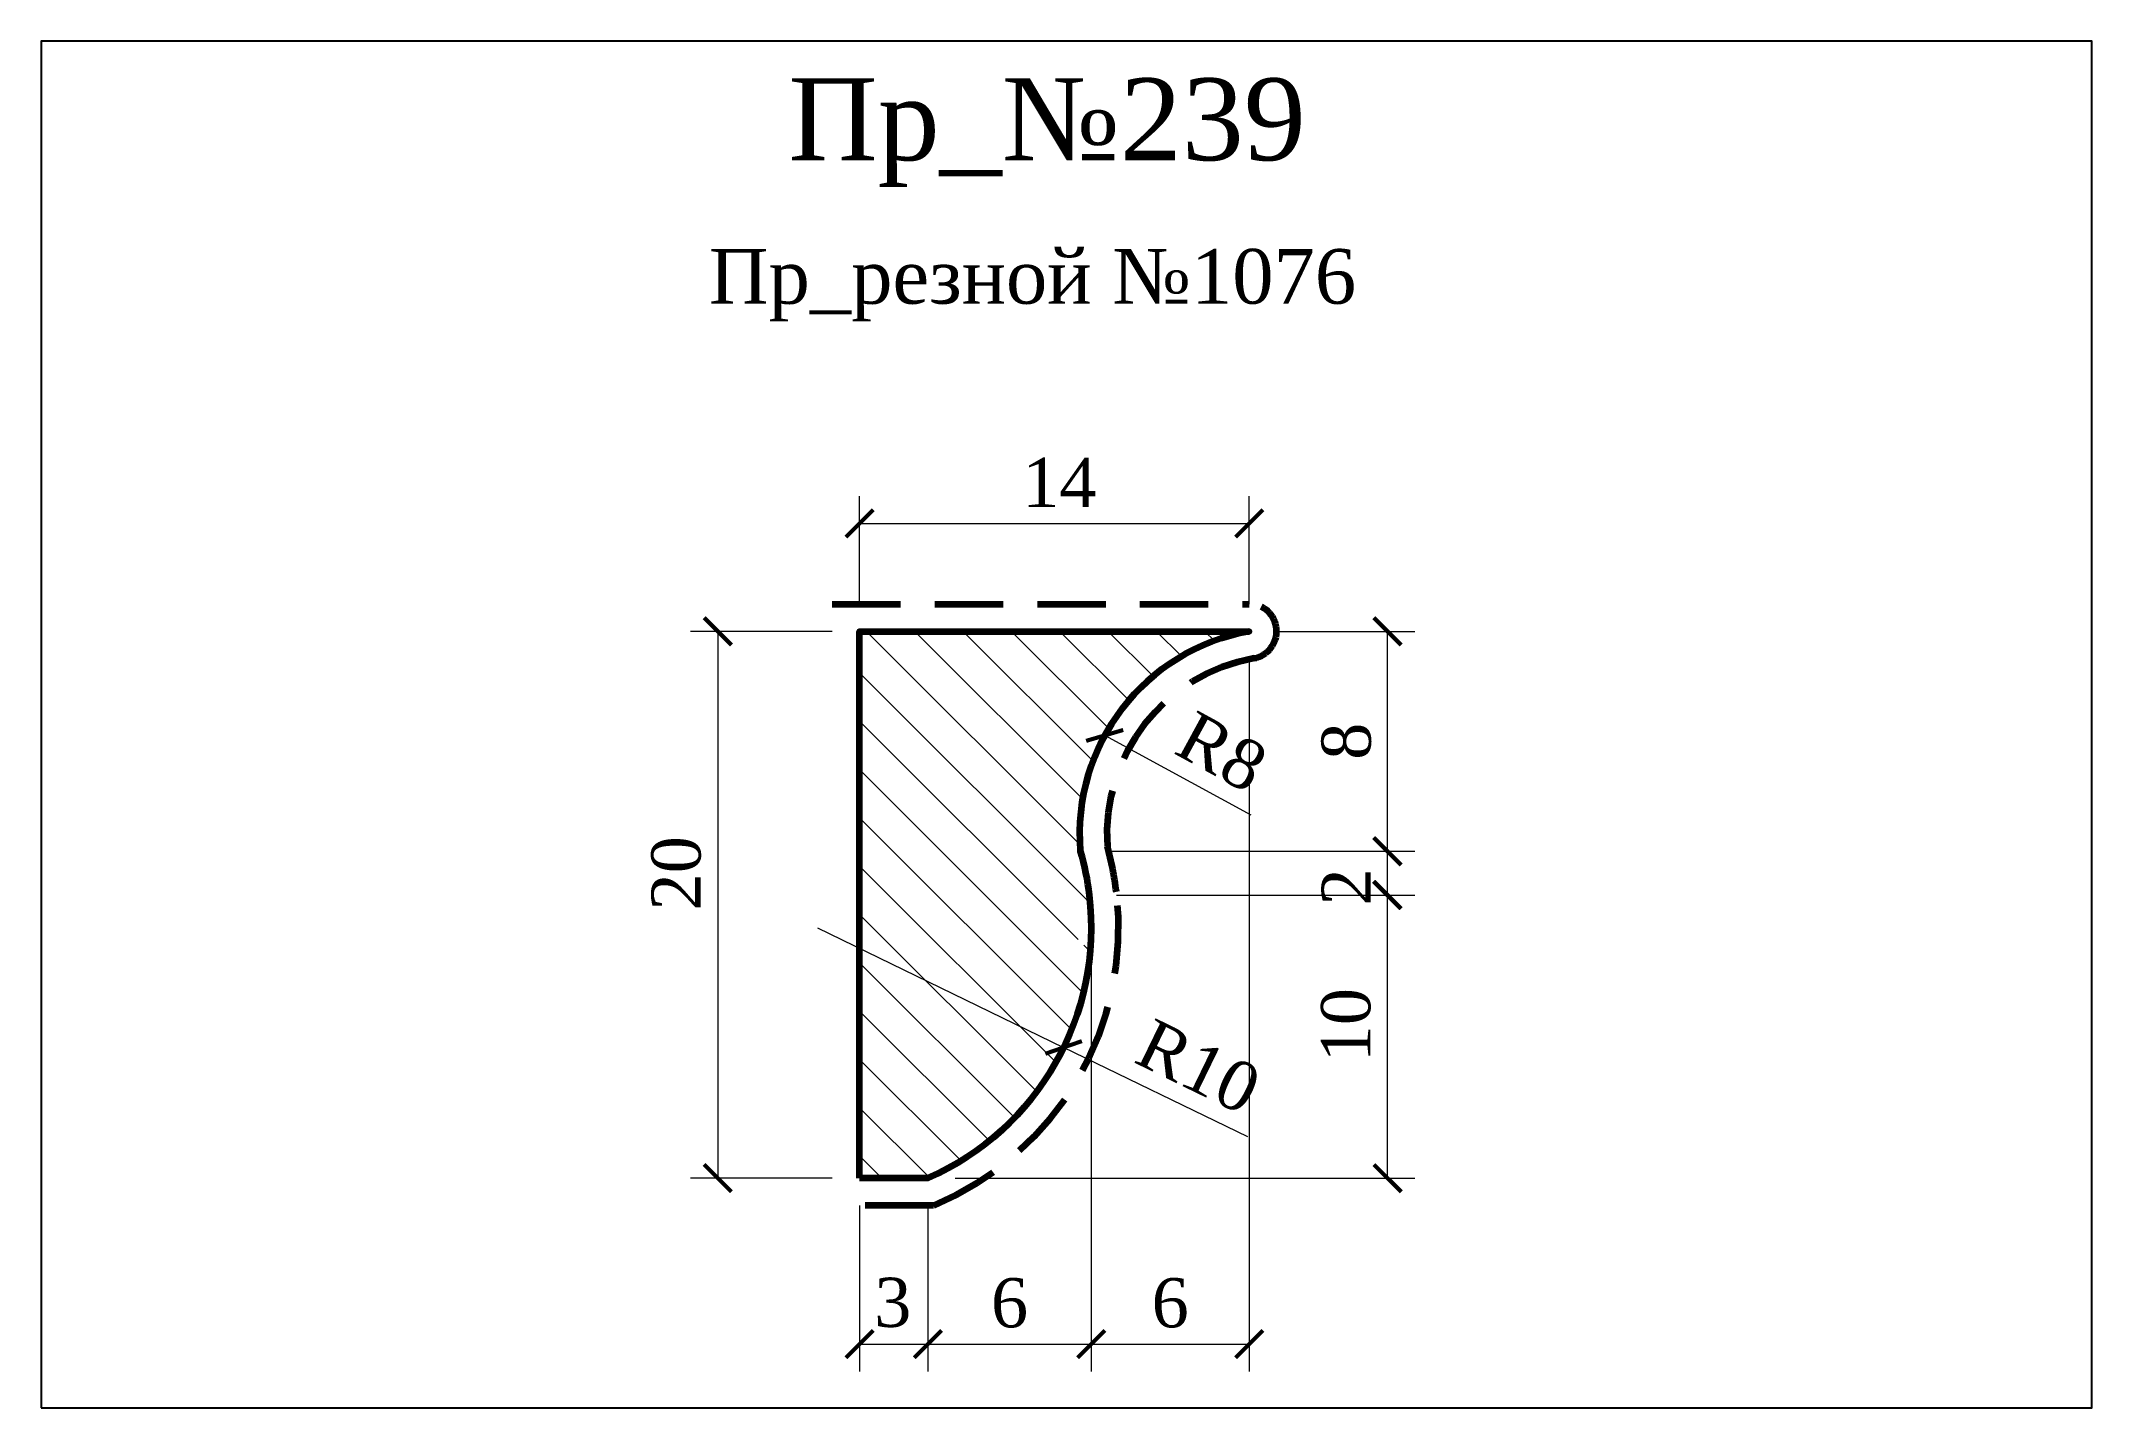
# Model space of a CAD drawing. Header units: millimetres. Extents: x 309378.2 to 309453.2, y -102416.1 to -102366.1.
import ezdxf

# ---------------------------------------------------------------- set-up
doc = ezdxf.new("R2010")
doc.units = ezdxf.units.MM
doc.header["$MEASUREMENT"] = 0
doc.linetypes.add('HIDDEN', pattern=[0.375, 0.25, -0.125])
doc.layers.add('Outside panel', color=7, linetype='Continuous', lineweight=18, true_color=0x7f5e57)
doc.layers.add('линия 15', color=7, linetype='Continuous', lineweight=15)
doc.layers.add('линия 50', color=1, linetype='Continuous', lineweight=140)
doc.styles.add('ELECT', font='times.ttf')
doc.styles.get("Standard").update_dxf_attribs({"font": 'times.ttf'})
doc.dimstyles.new('M_1', dxfattribs={"dimtxt": 1.8, "dimasz": 1, "dimexe": 1, "dimexo": 1, "dimgap": 0.6, "dimtad": 1, "dimdec": 0, "dimdsep": 46, "dimtxsty": 'Standard', "dimblk": 'ARCHTICK', "dimcen": -5, "dimclrd": 7, "dimclre": 7, "dimclrt": 7, "dimadec": 0, "dimazin": 0, "dimtfac": 1, "dimtdec": 0, "dimtmove": 0, "dimatfit": 3, "dimfxl": 1, "dimtolj": 1, "dimtzin": 0, "dimlwd": 5, "dimlwe": 5, "dimarcsym": 0})

# ---------------------------------------------------------------- blocks, each defined once
blk = doc.blocks.new('_ArchTick')
at = {"color": 0, "linetype": 'ByBlock', "const_width": 0.15}
blk.add_lwpolyline([(-0.5, -0.5), (0.5, 0.5)], dxfattribs=at)
blk = doc.blocks.new('*D10')
at = {"layer": 'Defpoints', "color": 0, "ltscale": 1000, "transparency": 16777216}
for p in [(309416.19, -102395.709), (309416.515, -102397.313), (309427.413, -102397.313)]:
    blk.add_point(p, dxfattribs=at)
at = {"layer": 'линия 15', "color": 7, "lineweight": 5, "ltscale": 1000, "transparency": 16777216}
for p, q in [((309417.19, -102395.709), (309428.413, -102395.709)), ((309427.413, -102395.709), (309427.413, -102397.313)), ((309417.515, -102397.313), (309428.413, -102397.313))]:
    blk.add_line(p, q, dxfattribs=at)
for p, rotation in [((309427.413, -102395.709), 90), ((309427.413, -102397.313), 270)]:
    blk.add_blockref('_ArchTick', p, dxfattribs=dict(at, rotation=rotation))
at = {"layer": 'линия 15', "color": 7, "ltscale": 1000, "transparency": 16777216, "insert": (309425.913, -102397.015), "char_height": 1.8, "attachment_point": 5, "rotation": 90}
blk.add_mtext('\\A1;2', dxfattribs=at)
blk = doc.blocks.new('*D7')
at = {"layer": 'Defpoints', "color": 0, "ltscale": 1000, "transparency": 16777216}
for p in [(309408.118, -102407.668), (309410.618, -102407.668), (309410.618, -102413.738)]:
    blk.add_point(p, dxfattribs=at)
at = {"layer": 'линия 15', "color": 7, "lineweight": 5, "ltscale": 1000, "transparency": 16777216}
for p, q in [((309408.118, -102408.668), (309408.118, -102414.738)), ((309410.618, -102408.668), (309410.618, -102414.738)), ((309408.118, -102413.738), (309410.618, -102413.738))]:
    blk.add_line(p, q, dxfattribs=at)
at = {"layer": 'линия 15', "color": 7, "lineweight": 5, "ltscale": 1000, "transparency": 16777216, "rotation": 180}
blk.add_blockref('_ArchTick', (309408.118, -102413.738), dxfattribs=at)
at = {"layer": 'линия 15', "color": 7, "lineweight": 5, "ltscale": 1000, "transparency": 16777216}
blk.add_blockref('_ArchTick', (309410.618, -102413.738), dxfattribs=at)
at = {"layer": 'линия 15', "color": 7, "ltscale": 1000, "transparency": 16777216, "insert": (309409.332, -102412.222), "char_height": 1.8, "attachment_point": 5}
blk.add_mtext('\\A1;3', dxfattribs=at)
blk = doc.blocks.new('*D6')
at = {"layer": 'Defpoints', "color": 0, "ltscale": 1000, "transparency": 16777216}
for p in [(309422.368, -102383.723), (309408.118, -102387.669), (309422.368, -102387.669)]:
    blk.add_point(p, dxfattribs=at)
at = {"layer": 'линия 15', "color": 7, "lineweight": 5, "ltscale": 1000, "transparency": 16777216}
for p, q in [((309408.118, -102386.669), (309408.118, -102382.723)), ((309422.368, -102386.669), (309422.368, -102382.723)), ((309408.118, -102383.723), (309422.368, -102383.723))]:
    blk.add_line(p, q, dxfattribs=at)
at = {"layer": 'линия 15', "color": 7, "lineweight": 5, "ltscale": 1000, "transparency": 16777216, "rotation": 180}
blk.add_blockref('_ArchTick', (309408.118, -102383.723), dxfattribs=at)
at = {"layer": 'линия 15', "color": 7, "lineweight": 5, "ltscale": 1000, "transparency": 16777216}
blk.add_blockref('_ArchTick', (309422.368, -102383.723), dxfattribs=at)
at = {"layer": 'линия 15', "color": 7, "ltscale": 1000, "transparency": 16777216, "insert": (309415.424, -102382.223), "char_height": 1.8, "attachment_point": 5}
blk.add_mtext('\\A1;14', dxfattribs=at)
blk = doc.blocks.new('*D5')
at = {"layer": 'Defpoints', "color": 0, "ltscale": 1000, "transparency": 16777216}
for p in [(309408.118, -102387.669), (309402.934, -102407.669), (309408.118, -102407.669)]:
    blk.add_point(p, dxfattribs=at)
at = {"layer": 'линия 15', "color": 7, "lineweight": 5, "ltscale": 1000, "transparency": 16777216}
for p, q in [((309407.118, -102387.669), (309401.934, -102387.669)), ((309402.934, -102387.669), (309402.934, -102407.669)), ((309407.118, -102407.669), (309401.934, -102407.669))]:
    blk.add_line(p, q, dxfattribs=at)
for p, rotation in [((309402.934, -102387.669), 90), ((309402.934, -102407.669), 270)]:
    blk.add_blockref('_ArchTick', p, dxfattribs=dict(at, rotation=rotation))
at = {"layer": 'линия 15', "color": 7, "ltscale": 1000, "transparency": 16777216, "insert": (309401.418, -102396.519), "char_height": 1.8, "attachment_point": 5, "rotation": 90}
blk.add_mtext('\\A1;20', dxfattribs=at)
blk = doc.blocks.new('*D3')
at = {"layer": 'Defpoints', "color": 0, "ltscale": 1000, "transparency": 16777216}
for p in [(309416.515, -102397.313), (309427.425, -102397.313), (309410.618, -102407.668)]:
    blk.add_point(p, dxfattribs=at)
at = {"layer": 'линия 15', "color": 7, "lineweight": 5, "ltscale": 1000, "transparency": 16777216}
for p, q in [((309417.515, -102397.313), (309428.425, -102397.313)), ((309427.425, -102407.668), (309427.425, -102397.313)), ((309411.618, -102407.668), (309428.425, -102407.668))]:
    blk.add_line(p, q, dxfattribs=at)
for p, rotation in [((309427.425, -102397.313), 90), ((309427.425, -102407.668), 270)]:
    blk.add_blockref('_ArchTick', p, dxfattribs=dict(at, rotation=rotation))
at = {"layer": 'линия 15', "color": 7, "ltscale": 1000, "transparency": 16777216, "insert": (309425.909, -102402.073), "char_height": 1.8, "attachment_point": 5, "rotation": 90}
blk.add_mtext('\\A1;10', dxfattribs=at)
blk = doc.blocks.new('*D2')
at = {"layer": 'Defpoints', "color": 0, "ltscale": 1000, "transparency": 16777216}
for p in [(309417.081, -102391.475), (309423.688, -102395.077)]:
    blk.add_point(p, dxfattribs=at)
at = {"layer": 'линия 15', "color": 7, "lineweight": 5, "ltscale": 1000, "transparency": 16777216}
blk.add_line((309422.44, -102394.396), (309417.081, -102391.475), dxfattribs=at)
at = {"layer": 'линия 15', "color": 7, "lineweight": 5, "ltscale": 1000, "transparency": 16777216, "rotation": 151.3993303555705}
blk.add_blockref('_ArchTick', (309417.081, -102391.475), dxfattribs=at)
at = {"layer": 'линия 15', "color": 7, "ltscale": 1000, "transparency": 16777216, "insert": (309421.364, -102392.084), "char_height": 1.8, "attachment_point": 5, "rotation": 331.39933}
blk.add_mtext('\\A1;R8', dxfattribs=at)
blk = doc.blocks.new('*D1')
at = {"layer": 'Defpoints', "color": 0, "ltscale": 1000, "transparency": 16777216}
for p in [(309406.582, -102398.512), (309415.58, -102402.888)]:
    blk.add_point(p, dxfattribs=at)
at = {"layer": 'линия 15', "color": 7, "lineweight": 5, "ltscale": 1000, "transparency": 16777216}
for p in [(309406.582, -102398.512), (309422.316, -102406.163)]:
    blk.add_line(p, (309415.58, -102402.888), dxfattribs=at)
at = {"layer": 'линия 15', "color": 7, "lineweight": 5, "ltscale": 1000, "transparency": 16777216, "rotation": 154.06976693884}
blk.add_blockref('_ArchTick', (309415.58, -102402.888), dxfattribs=at)
at = {"layer": 'линия 15', "color": 7, "ltscale": 1000, "transparency": 16777216, "insert": (309420.51, -102403.6), "char_height": 1.8, "attachment_point": 5, "rotation": 334.06977}
blk.add_mtext('\\A1;R10', dxfattribs=at)

msp = doc.modelspace()

# ---------------------------------------------------------------- hatches: boundary and pattern name
at = {"layer": 'Outside panel', "ltscale": 1000}
h = msp.add_hatch(dxfattribs=at)
h.set_pattern_fill('ANSI31', color=256, scale=10, angle=90)
h.set_pattern_definition([(135, (304.5682, -4636.3143), (-0.8838834765, -0.8838834765), [])])
h.paths.add_polyline_path([(309422.362, -102387.67), (309414.118, -102387.67), (309408.118, -102387.669), (309408.118, -102407.668), (309410.618, -102407.668, 0.278698), (309416.564, -102399.196), (309416.383, -102399.086, -1), (309416.115, -102398.925, -1), (309416.383, -102399.086), (309416.564, -102399.196, 0.047175), (309416.515, -102397.313, 0.039185), (309416.19, -102395.709, -0.387237)])

# ---------------------------------------------------------------- linework, layer by layer
at = {"color": 6, "ltscale": 1000}
msp.add_lwpolyline([(309378.185, -102416.076), (309453.185, -102416.076), (309453.185, -102366.076), (309378.185, -102366.076)], close=True, dxfattribs=at)
at = {"layer": 'линия 50', "color": 1, "linetype": 'HIDDEN', "ltscale": 10, "true_color": 0xff0909}
msp.add_lwpolyline([(309407.118, -102386.669), (309407.118, -102386.669), (309422.368, -102386.669, -0.915505), (309422.543, -102388.653, 0.383416), (309417.179, -102395.534, -0.036947), (309417.508, -102397.192, -0.335673), (309410.823, -102408.668), (309408.163, -102408.668)], format="xyb", dxfattribs=at)
at = {"layer": 'линия 50', "color": 7}
msp.add_lwpolyline([(309408.118, -102407.669), (309408.118, -102387.669), (309422.368, -102387.669, 0.387459), (309416.19, -102395.709, -0.039185), (309416.515, -102397.313, -0.330214), (309410.618, -102407.668), (309408.118, -102407.668)], format="xyb", dxfattribs=at)

# ---------------------------------------------------------------- texts
at = {"color": 5, "ltscale": 1000, "style": 'ELECT'}
msp.add_text('Пр_№239', height=3, dxfattribs=at).set_placement((309405.511, -102370.436))
at = {"color": 7, "ltscale": 1000, "style": 'ELECT'}
msp.add_text('Пр_резной №1076 ', height=2, dxfattribs=at).set_placement((309402.608, -102375.684))

# ---------------------------------------------------------------- dimensions: what is measured, and where the dimension line sits
at = {"layer": 'линия 15', "color": 7, "ltscale": 1000}
for base, p1, p2, picture, middle in [((309422.368, -102383.723), (309408.118, -102387.669), (309422.368, -102387.669), '*D6', (309415.424, -102383.723)), ((309410.617956712, -102413.737555262), (309408.117956712, -102407.667675808), (309410.617956712, -102407.667676133), '*D7', (309409.331832817, -102413.737555262))]:
    dim = msp.add_linear_dim(base=base, p1=p1, p2=p2, dimstyle='M_1', dxfattribs=at)
    dim.commit()
    dim.dimension.update_dxf_attribs({"geometry": picture, "text_midpoint": middle, "dimtype": 128})
for base, p1, p2, picture, middle in [((309402.934, -102407.669), (309408.118, -102387.669), (309408.118, -102407.669), '*D5', (309402.934, -102396.519)), ((309427.413, -102397.313), (309416.19, -102395.709), (309416.515, -102397.313), '*D10', (309427.413, -102397.015)), ((309427.425, -102397.313), (309410.618, -102407.668), (309416.515, -102397.313), '*D3', (309427.425, -102402.073))]:
    dim = msp.add_linear_dim(base=base, p1=p1, p2=p2, angle=90, dimstyle='M_1', dxfattribs=at)
    dim.commit()
    dim.dimension.update_dxf_attribs({"geometry": picture, "text_midpoint": middle, "dimtype": 128})
for base, p1, p2 in [((309422.368, -102413.738), (309416.587, -102398.512), (309422.368, -102387.669)), ((309416.587, -102413.738), (309410.618, -102407.668), (309416.587, -102398.512))]:
    msp.add_linear_dim(base=base, p1=p1, p2=p2, dimstyle='M_1', dxfattribs=at).render()
msp.add_linear_dim(base=(309427.425, -102387.669), p1=(309416.19, -102395.709), p2=(309422.368, -102387.669), angle=90, dimstyle='M_1', dxfattribs=at).render()
dim = msp.add_radius_dim(center=(309423.688, -102395.077), mpoint=(309417.081, -102391.475), dimstyle='M_1', dxfattribs=at)
dim.commit()
dim.dimension.update_dxf_attribs({"geometry": '*D2', "text_midpoint": (309420.638, -102393.414), "dimtype": 132})
dim = msp.add_radius_dim(center=(309406.582, -102398.512), mpoint=(309415.58, -102402.888), dimstyle='M_1', dxfattribs=at)
dim.commit()
dim.dimension.update_dxf_attribs({"geometry": '*D1', "text_midpoint": (309420.51, -102403.6)})

doc.saveas('drawing.dxf')
